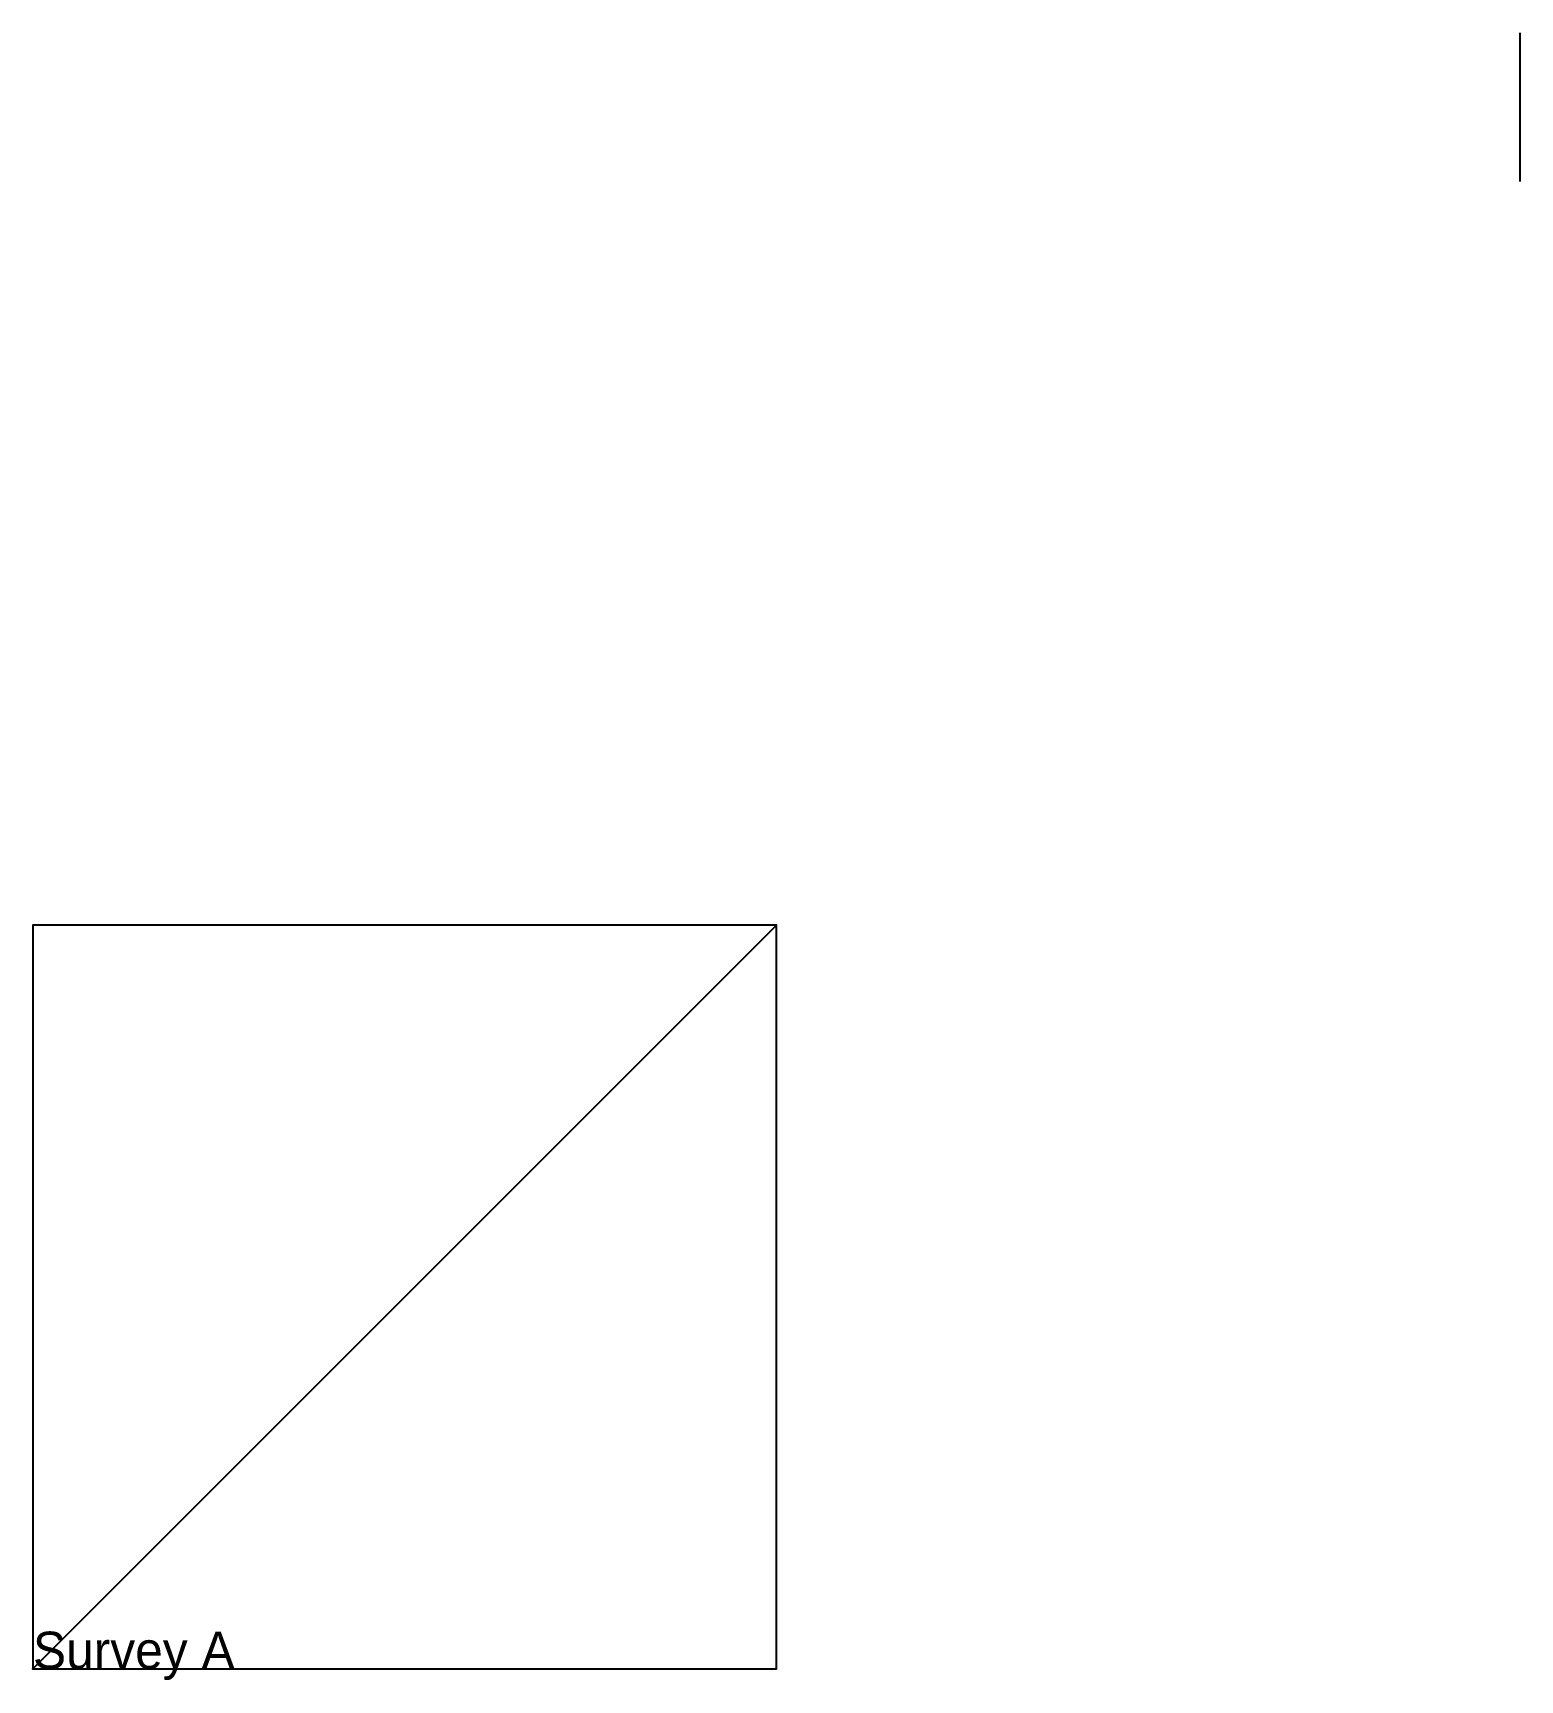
# Model space of a CAD drawing. Header units: metres. Extents: x 500000 to 500200, y 6999998 to 7000220.
import ezdxf

# ---------------------------------------------------------------- set-up
doc = ezdxf.new("R2010")
doc.units = ezdxf.units.M
for name, color, linetype in [('Block detail', 5, 'Continuous'), ('Boundary', 3, 'Continuous'), ('Survey points', 1, 'Continuous')]:
    doc.layers.add(name, color=color, linetype=linetype)

# ---------------------------------------------------------------- blocks, each defined once
blk = doc.blocks.new('Survey marker')
blk.add_line((0, 0), (20, 0))

msp = doc.modelspace()

# ---------------------------------------------------------------- linework, layer by layer
at = {"layer": 'Boundary'}
msp.add_line((500000, 7000000, 125), (500100, 7000100, 130), dxfattribs=at)
msp.add_lwpolyline([(500000, 7000000), (500100, 7000000), (500100, 7000100), (500000, 7000100)], close=True, dxfattribs=at)
at = {"layer": 'Survey points'}
msp.add_point((500000, 7000000, 125), dxfattribs=at)

# ---------------------------------------------------------------- block references
at = {"layer": 'Block detail', "rotation": 90}
msp.add_blockref('Survey marker', (500200, 7000200), dxfattribs=at)

# ---------------------------------------------------------------- texts
at = {"layer": 'Survey points'}
msp.add_text('Survey A', height=5, dxfattribs=at).set_placement((500000, 7000000))

doc.saveas('drawing.dxf')
